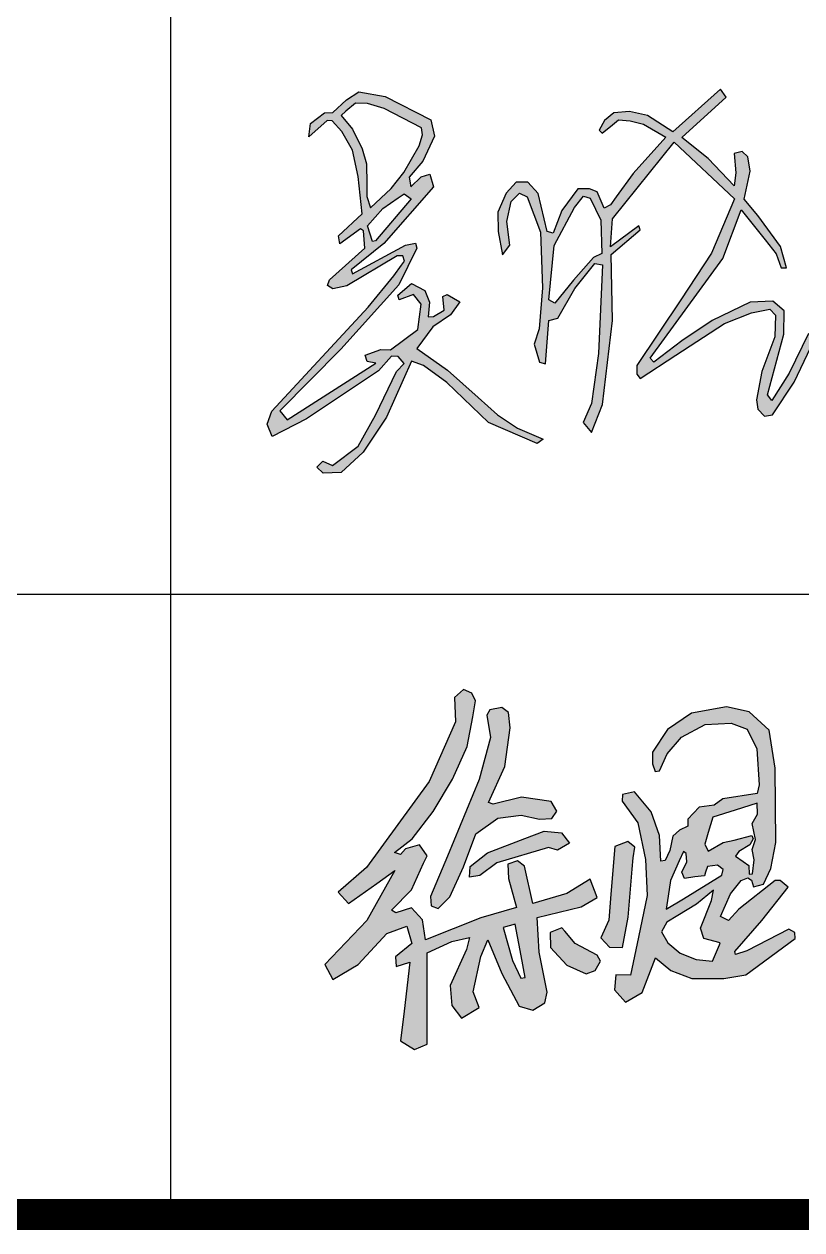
# Model space of a CAD drawing. Extents: x 1728470 to 1835391, y -157368 to 197905.
# Drawn here: x 1814034 to 1815414, y 60814 to 62953 of the extents above; entities that cross this region are included whole.
import ezdxf

# ---------------------------------------------------------------- set-up
doc = ezdxf.new("R2010")
doc.units = 0
doc.header["$LTSCALE"] = 1000
doc.header["$MEASUREMENT"] = 0
doc.layers.get('0').update_dxf_attribs({"linetype": 'CONTINUOUS'})
doc.layers.add('PP-PM-TK', color=7, linetype='CONTINUOUS')
doc.layers.add('PUB_TITLE', color=4, linetype='CONTINUOUS')

msp = doc.modelspace()

# ---------------------------------------------------------------- hatches: boundary and pattern name
h = msp.add_hatch(color=256)
h.paths.add_polyline_path([(1815752.3, 62871.8), (1815736.5, 62883.9), (1815730.6, 62867.9), (1815806.8, 62733.3), (1815784.9, 62668.4), (1815707.7, 62624.5), (1815564.4, 62514.4), (1815569.2, 62508.5), (1815581.5, 62509.1), (1815775.3, 62642.6), (1815785.4, 62633.5), (1815767.8, 62583), (1815728.4, 62519.7), (1815673.5, 62458.8), (1815624.5, 62413.6), (1815607.5, 62385.4), (1815614.4, 62375.3), (1815685.7, 62429), (1815741.2, 62470.8), (1815788.1, 62490.3), (1815816.9, 62490.3), (1815835, 62479.6), (1815840.3, 62457.3), (1815814.2, 62408.9), (1815776.9, 62364.5), (1815734.3, 62323.6), (1815700.7, 62291.2), (1815677.1, 62268.6), (1815658.7, 62239), (1815667.2, 62233.7), (1815716.7, 62267.2), (1815788.2, 62315.5), (1815858.1, 62358.5), (1815915.6, 62386.5), (1815943.2, 62398.4), (1815942.1, 62405.1), (1815898.8, 62393.5), (1815802.2, 62348.4), (1815758.2, 62313.4), (1815744.7, 62307.8), (1815746.2, 62317.9), (1815814.5, 62380.5), (1815847.3, 62430.1), (1815857.4, 62470.9), (1815847.7, 62498.1), (1815820.9, 62508.9), (1815774.6, 62504.8), (1815744, 62490.3), (1815706, 62461.9), (1815691.7, 62451.3), (1815701.5, 62472.4), (1815753, 62521.9), (1815783.6, 62575), (1815797, 62614.9), (1815801.1, 62642.9), (1815792.9, 62653.7), (1815811.6, 62678.5), (1815825.4, 62719.8), (1815824.7, 62735.9)])
h.paths.add_polyline_path([(1815599, 62873.8), (1815587.6, 62871.7), (1815585.2, 62862.6), (1815621.8, 62815.7), (1815661.4, 62740.9), (1815668.8, 62740.9), (1815665.8, 62770.5), (1815638.2, 62823.5), (1815617.9, 62862.4)], flags=17)
h.paths.add_polyline_path([(1815008.8, 62499), (1814976, 62458.1), (1814965.4, 62464.2), (1814974.9, 62560.5), (1815010.5, 62627.8), (1815026.7, 62647.6), (1815038.8, 62644.1), (1815057.2, 62605.1), (1815059.1, 62546.2), (1815044.7, 62539.2)], flags=16)
h.paths.add_polyline_path([(1814875.5, 62585.1), (1814883.3, 62543.5), (1814895.9, 62560.9), (1814891, 62602.7), (1814898.6, 62638.1), (1814913.3, 62653.3), (1814926.9, 62646.8), (1814950.3, 62584.2), (1814954.1, 62485.3), (1814948.1, 62412.7), (1814939.4, 62385), (1814948.6, 62353.4), (1814959.5, 62350.2), (1814965.5, 62427.4), (1814981.3, 62431.2), (1815011.2, 62483.9), (1815046.6, 62528.5), (1815060.2, 62526.3), (1815053.1, 62368.7), (1815041.1, 62279.8), (1815026.4, 62246.6), (1815041.1, 62228.7), (1815060.2, 62278.2), (1815078.2, 62427.4), (1815075.6, 62544.2), (1815127.1, 62588.4), (1815124.8, 62595.3), (1815074.5, 62557.9), (1815077.9, 62607.8), (1815187.3, 62743.4), (1815294.3, 62643.2), (1815253.8, 62546.5), (1815199.1, 62464.1), (1815121.5, 62347.2), (1815121.6, 62331.9), (1815127.5, 62324.3), (1815190.6, 62365.5), (1815277, 62421.9), (1815324.9, 62440.7), (1815357, 62447.5), (1815367.1, 62437), (1815366.2, 62398.3), (1815343.1, 62336.7), (1815333.4, 62286.3), (1815335.9, 62269.9), (1815347.7, 62257.3), (1815362, 62259.8), (1815400.3, 62317.8), (1815430.2, 62379.7), (1815445.6, 62420.7), (1815456.4, 62470), (1815454.7, 62482.8), (1815446.8, 62483.6), (1815426.1, 62404.1), (1815391.3, 62333.7), (1815361, 62285.1), (1815353.1, 62295.4), (1815382.1, 62402.9), (1815382.6, 62444.3), (1815362.7, 62461.7), (1815322.5, 62459.6), (1815254.9, 62427.3), (1815201.4, 62391.3), (1815151.7, 62353.6), (1815144.7, 62360.3), (1815273.6, 62537.5), (1815306.6, 62623.4), (1815348.8, 62570.6), (1815368.7, 62545.8), (1815377.6, 62520.7), (1815386.7, 62520.7), (1815376.2, 62558.6), (1815335.7, 62613.6), (1815311.5, 62642.8), (1815322.6, 62692.2), (1815318, 62717.8), (1815307.9, 62726.9), (1815293.8, 62723.7), (1815297, 62689.4), (1815293.8, 62666.1), (1815248, 62714.6), (1815201.1, 62752.2), (1815279.7, 62823.3), (1815269.7, 62837.4), (1815184.9, 62761.7), (1815140.2, 62790.7), (1815108.5, 62798.3), (1815080.3, 62795.5), (1815064.1, 62782), (1815054.6, 62765), (1815060.1, 62759.9), (1815077.9, 62774.5), (1815088.8, 62783.5), (1815109.2, 62781.2), (1815132.9, 62775.5), (1815172.9, 62752.5), (1815115.1, 62688.3), (1815084.9, 62646.4), (1815074.6, 62632.2), (1815063.2, 62626.5), (1815050.7, 62655.3), (1815037.4, 62661.1), (1815016.6, 62661.1), (1814988.2, 62622.2), (1814972.7, 62582), (1814962.1, 62585.3), (1814946.2, 62652.4), (1814927.9, 62672.4), (1814907.4, 62672.7), (1814889.6, 62653.3), (1814874.6, 62619.7)])
h.paths.add_polyline_path([(1814652.5, 62567.6), (1814643.5, 62595.4), (1814671, 62625.7), (1814698.2, 62644.6), (1814708.5, 62651.8), (1814720.8, 62643.3), (1814657.8, 62568.7)], flags=16)
h.paths.add_polyline_path([(1814642.5, 62647), (1814648.8, 62627.4), (1814685.7, 62661.7), (1814708.1, 62690.1), (1814735.1, 62736.9), (1814741, 62756.8), (1814739.2, 62769), (1814673.3, 62803.5), (1814643.7, 62812.4), (1814622.2, 62813), (1814605.4, 62798.5), (1814596.6, 62790.9), (1814617.2, 62766.9), (1814634.2, 62732), (1814641.5, 62705), (1814642.3, 62669)], flags=16)
h.paths.add_polyline_path([(1814571.7, 62782.3), (1814539.5, 62753.1), (1814542.5, 62776.9), (1814567, 62795.6), (1814582.3, 62796.1), (1814606.3, 62818.8), (1814628.1, 62832.7), (1814674.8, 62824.9), (1814755.6, 62783), (1814762.6, 62754.2), (1814741.6, 62709.7), (1814717.2, 62681.3), (1814720.7, 62664.3), (1814738.6, 62682.2), (1814754.3, 62686.6), (1814760.8, 62664.4), (1814672.5, 62564), (1814614.6, 62517.3), (1814617.1, 62510.1), (1814711, 62561.1), (1814728.8, 62564.5), (1814731.3, 62555.8), (1814699.2, 62490.4), (1814596.4, 62376.2), (1814488.2, 62266.9), (1814500.9, 62251.2), (1814658.1, 62351.5), (1814643, 62354.5), (1814639.4, 62366), (1814667.2, 62375.6), (1814684.1, 62375), (1814733.1, 62411.3), (1814738.5, 62456), (1814725.2, 62473.5), (1814699.8, 62463.8), (1814697.4, 62472.3), (1814721.6, 62492.8), (1814745.2, 62480.7), (1814753.7, 62459.6), (1814751.2, 62433.6), (1814760.9, 62434.2), (1814779.7, 62445.7), (1814777.2, 62469.9), (1814785.1, 62473.5), (1814807.5, 62460.2), (1814790.5, 62437.3), (1814759.7, 62416.1), (1814731.3, 62377.4), (1814785.7, 62339.4), (1814840.1, 62290.4), (1814874.3, 62259.8), (1814909.8, 62236.4), (1814955.2, 62216.5), (1814944.3, 62209.2), (1814858.4, 62246.1), (1814784, 62317.4), (1814742.9, 62347.6), (1814721.7, 62355.4), (1814677, 62255.7), (1814635.9, 62193.5), (1814596.9, 62157.4), (1814564.7, 62156.6), (1814553.7, 62166.8), (1814564.3, 62177.8), (1814581.2, 62170.1), (1814627, 62204.4), (1814657.5, 62259.3), (1814694.8, 62336.8), (1814708.4, 62351.1), (1814698.2, 62363.4), (1814686.3, 62363.8), (1814663, 62338), (1814535.1, 62252.9), (1814474.5, 62221.6), (1814465.6, 62243.6), (1814474.1, 62266.5), (1814644.8, 62450.9), (1814690.2, 62506.5), (1814704.1, 62525.3), (1814709.3, 62532.3), (1814706.4, 62541.7), (1814696.4, 62542.1), (1814606.8, 62489), (1814582.2, 62483.4), (1814572.5, 62489.4), (1814575.9, 62499.4), (1814638.7, 62555.7), (1814636.5, 62586.5), (1814631, 62590.1), (1814594.3, 62563.4), (1814592.1, 62577.7), (1814634.3, 62616.5), (1814626.9, 62682.6), (1814616.9, 62729.4), (1814598.1, 62762.6), (1814581, 62781.3)])
h = msp.add_hatch(color=256)
h.paths.add_polyline_path([(1815720.8, 61441.1), (1815711.8, 61447.5), (1815690.8, 61437.5), (1815659.7, 61426), (1815635.4, 61417), (1815629.2, 61409.7), (1815639, 61406.4), (1815695.6, 61413.7), (1815724.4, 61420.7)], flags=16)
h.paths.add_polyline_path([(1815753.8, 61737.8), (1815761, 61737.1), (1815771.6, 61739.4), (1815775.5, 61745.4), (1815768.8, 61755.3), (1815756.1, 61759.7), (1815732.4, 61751.8), (1815714.5, 61739.7), (1815701.6, 61718.5), (1815694, 61692), (1815691.9, 61670.8), (1815698.1, 61652.9), (1815709.2, 61635), (1815728.1, 61622.8), (1815737.7, 61620.3), (1815739.6, 61611.1), (1815732, 61597.5), (1815723.2, 61587.9), (1815724.1, 61576), (1815729.6, 61568.8), (1815745.1, 61571.4), (1815759.8, 61581.7), (1815765.5, 61588.8), (1815767.4, 61601), (1815793.2, 61596.9), (1815816.7, 61587), (1815842.5, 61580.4), (1815861.3, 61570), (1815870, 61565.3), (1815866.4, 61555.1), (1815823.1, 61522.5), (1815756.2, 61489.7), (1815739.9, 61481.7), (1815734.8, 61502.3), (1815715.9, 61524.6), (1815700.9, 61528.5), (1815689.4, 61516.1), (1815692.9, 61503.5), (1815701.2, 61498.9), (1815707.1, 61480.5), (1815710.2, 61471.2), (1815597.1, 61421.7), (1815572.4, 61410.9), (1815562.1, 61391.7), (1815571.3, 61379.1), (1815597.3, 61377.5), (1815682.2, 61387.6), (1815724, 61392.6), (1815729.8, 61387.8), (1815750.1, 61242.4), (1815765.6, 61130.5), (1815764, 61101.9), (1815762.9, 61095.6), (1815767.7, 61090.1), (1815766.7, 61079.5), (1815761.9, 61068.8), (1815770.7, 61056.3), (1815762.8, 61041.5), (1815762.6, 61032.1), (1815782, 61019.1), (1815796, 61022.5), (1815807.8, 61043.6), (1815811.5, 61073.4), (1815799.8, 61131.6), (1815791.3, 61143.4), (1815762, 61399), (1815818.9, 61405.8), (1815862.5, 61419.4), (1815862.1, 61438.5), (1815842.1, 61449.9), (1815756.5, 61422.6), (1815752, 61459.9), (1815817.9, 61489.9), (1815884.5, 61520.1), (1815904, 61548.7), (1815911.2, 61575.5), (1815887.1, 61598.6), (1815786.6, 61630.5), (1815782.4, 61643.2), (1815814.1, 61701.6), (1815832.9, 61729.7), (1815831.1, 61738.2), (1815816.6, 61744.2), (1815808.1, 61742.2), (1815773.3, 61690.9), (1815751.6, 61647.3), (1815743.3, 61645.5), (1815727.3, 61663.4), (1815723.2, 61682.8), (1815728.4, 61708.2), (1815739.5, 61726.8)])
h.paths.add_polyline_path([(1815674.5, 61606.8), (1815661.9, 61607.4), (1815644.2, 61591.1), (1815636.5, 61560.1), (1815628.6, 61528), (1815628.8, 61495.8), (1815636.5, 61472.9), (1815656.2, 61463.5), (1815671.9, 61478.2), (1815672.5, 61496.8), (1815664.5, 61521.5), (1815668.9, 61565.1), (1815677.9, 61598.1)], flags=17)
h.paths.add_polyline_path([(1815521.3, 61635.8), (1815515.6, 61654.4), (1815493, 61652.5), (1815483.9, 61633.4), (1815496.6, 61599.7), (1815493.8, 61514.5), (1815493, 61488.5), (1815487.5, 61473.1), (1815474, 61473.9), (1815480.3, 61502), (1815478.3, 61533.7), (1815460.5, 61534.1), (1815448.6, 61518.3), (1815440.6, 61472.3), (1815434.4, 61435.9), (1815430.1, 61411.3), (1815443, 61394.6), (1815459.3, 61398.2), (1815461.7, 61390.3), (1815448.6, 61377.7), (1815442.6, 61351.6), (1815445.8, 61338.5), (1815467.2, 61332.6), (1815485.8, 61346), (1815488.2, 61356.3), (1815493, 61376.9), (1815499.7, 61381.7), (1815539.4, 61354.8), (1815581.9, 61335.3), (1815617.9, 61318.8), (1815642.9, 61312.7), (1815671.9, 61311.6), (1815685.4, 61319.9), (1815691.7, 61333.8), (1815674.7, 61347.2), (1815614, 61355.2), (1815543, 61385.4), (1815523.9, 61412.8), (1815516.8, 61435.8), (1815521.6, 61466.3), (1815555.7, 61485.3), (1815570, 61500.6), (1815586.4, 61537.3), (1815613.3, 61584.6), (1815636.3, 61620.6), (1815655.4, 61650.6), (1815684.8, 61692.4), (1815679.4, 61705.9), (1815658.7, 61706.9), (1815620.8, 61652.8), (1815593.4, 61599.9), (1815580.9, 61575.9), (1815569.7, 61575.6), (1815582.2, 61598.2), (1815585.9, 61617.5), (1815568, 61622.6), (1815554.1, 61609.7), (1815544.6, 61581), (1815534.3, 61549.7), (1815530.2, 61537.3), (1815521, 61540.1), (1815526.4, 61585.4)])
h.paths.add_polyline_path([(1815253.9, 61398.5), (1815257.5, 61416.6), (1815227.3, 61391.8), (1815193.9, 61371.5), (1815174.4, 61359.7), (1815165, 61342.7), (1815176.3, 61323.3), (1815197.9, 61305.2), (1815226.4, 61293.5), (1815255.7, 61290.8), (1815267.9, 61319.7), (1815269.3, 61323), (1815239.9, 61330.9), (1815234, 61349.4)], flags=16)
h.paths.add_polyline_path([(1815335.4, 61551.8), (1815335, 61571.2), (1815295.5, 61558.6), (1815255.9, 61546.1), (1815248, 61518.8), (1815242.1, 61498.3), (1815247.7, 61486.1), (1815274.6, 61501.5), (1815293.7, 61505.5), (1815325.3, 61513.7), (1815327.5, 61507.6), (1815321.7, 61496.9), (1815302.3, 61485.4), (1815296.5, 61477.1), (1815310.2, 61467.4), (1815319.9, 61460.5), (1815320.3, 61444.8), (1815326.7, 61445.5), (1815329.6, 61470.3), (1815326, 61489), (1815331.8, 61506.6), (1815328.9, 61520.6), (1815325.9, 61535.1)], flags=16)
h.paths.add_polyline_path([(1815208.9, 61481.6), (1815204, 61485.2), (1815196.6, 61468.5), (1815181.3, 61434.1), (1815177, 61406.3), (1815173.5, 61383.1), (1815204, 61401.6), (1815272.3, 61443.2), (1815274.4, 61453.3), (1815264.2, 61461.3), (1815246.4, 61458.5), (1815243.2, 61448.7), (1815241.1, 61442.3), (1815224.4, 61440.1), (1815205.7, 61437.5), (1815200.9, 61448.9), (1815210.3, 61466.7)], flags=16)
h.paths.add_polyline_path([(1815146.5, 61555.4), (1815117.2, 61591.2), (1815095.6, 61586.3), (1815095.1, 61574.6), (1815123.3, 61536), (1815136.5, 61471.3), (1815139.9, 61407.4), (1815124.4, 61333.3), (1815110.3, 61265.9), (1815084, 61266.4), (1815081.8, 61239.9), (1815101.1, 61217.8), (1815130.5, 61234.9), (1815154.2, 61296.8), (1815181.9, 61274.2), (1815219, 61259.8), (1815275.4, 61259.8), (1815314.7, 61266.4), (1815402.1, 61331.1), (1815401.7, 61341.6), (1815390.9, 61347.6), (1815316.7, 61308.8), (1815296.1, 61302.5), (1815295, 61308), (1815343.1, 61363), (1815390, 61422.1), (1815375.3, 61433.7), (1815366.8, 61433.7), (1815302, 61383), (1815284, 61362.6), (1815270, 61369.7), (1815287.7, 61410.2), (1815306.6, 61434), (1815318.1, 61438.8), (1815324.5, 61434.5), (1815328.4, 61422.5), (1815345.9, 61427.2), (1815359.2, 61455), (1815367.7, 61501.1), (1815366.9, 61632.9), (1815356.2, 61700.6), (1815320.3, 61732.8), (1815280.5, 61741.9), (1815218.3, 61730.6), (1815175.9, 61701.7), (1815149, 61661.4), (1815149.2, 61640.7), (1815154, 61627.4), (1815161.5, 61628.3), (1815175, 61658.4), (1815200.7, 61687.9), (1815242.7, 61710.6), (1815288.9, 61712.9), (1815316.8, 61702.1), (1815334.3, 61667.7), (1815338.5, 61603.5), (1815334.7, 61588), (1815273.8, 61578.5), (1815258.7, 61567.2), (1815231.8, 61563.9), (1815211.5, 61542.5), (1815212, 61530.2), (1815196.9, 61523.1), (1815185.1, 61512.3), (1815179.9, 61486.8), (1815171.4, 61469.4), (1815163.7, 61468.2), (1815161.7, 61513.4)])
h.paths.add_polyline_path([(1815118, 61493.1), (1815105.3, 61503), (1815082.4, 61494.4), (1815075.3, 61409.4), (1815071.4, 61363.7), (1815057.4, 61332.2), (1815073.1, 61315.7), (1815096, 61315), (1815106, 61368.6), (1815113.2, 61453.7), (1815114.9, 61473.9)])
h.paths.add_polyline_path([(1814988.4, 61349.8), (1814967.8, 61341.5), (1814968.1, 61314.7), (1814997.4, 61283.8), (1815031.2, 61268.4), (1815047.6, 61274.1), (1815056.9, 61290.9), (1815050.8, 61301.6), (1815012, 61322.2), (1814993.4, 61344)])
h.paths.add_polyline_path([(1814905.5, 61356.3), (1814884.3, 61350.4), (1814901, 61291.9), (1814915.3, 61260.6), (1814923.1, 61262), (1814916, 61300.1)], flags=16)
h.paths.add_polyline_path([(1814824.3, 61439.6), (1814825.7, 61458.8), (1814856.5, 61482.7), (1814922.8, 61508.3), (1814956.8, 61521.5), (1814987.5, 61518.5), (1815001.7, 61500), (1814980.3, 61487.7), (1814964.4, 61492.4), (1814873.2, 61464.9), (1814842.8, 61442.5)], flags=17)
h.paths.add_polyline_path([(1814893.7, 61731.8), (1814882, 61740.6), (1814860.7, 61736.5), (1814855.1, 61727.2), (1814861.5, 61687.7), (1814841.7, 61612.8), (1814785.3, 61477.2), (1814755.5, 61405.3), (1814756.6, 61388.6), (1814768.9, 61384.1), (1814789.8, 61405), (1814814, 61458.1), (1814836, 61516.6), (1814874.7, 61544.4), (1814916.3, 61549.9), (1814948.8, 61542.7), (1814970.4, 61544), (1814979.6, 61556.8), (1814969.5, 61574.2), (1814916.6, 61581.7), (1814866.5, 61569.3), (1814857.9, 61572.2), (1814887.1, 61635.9), (1814896.6, 61704.9)], flags=17)
h.paths.add_polyline_path([(1814828.7, 61766.1), (1814814, 61772.9), (1814797.9, 61758.3), (1814799.6, 61715.3), (1814753.1, 61609.3), (1814641.7, 61456.8), (1814591.7, 61412.9), (1814610.1, 61392.8), (1814660.1, 61428.7), (1814692, 61451.6), (1814642.5, 61362.6), (1814567.9, 61284.6), (1814582, 61258.3), (1814626.7, 61284.6), (1814677.6, 61339.8), (1814713.6, 61353), (1814722.4, 61322.3), (1814693.4, 61298.6), (1814694.3, 61281.1), (1814718.8, 61289), (1814708.3, 61202.2), (1814701.9, 61149.5), (1814726.7, 61133.9), (1814749.6, 61143.5), (1814749.6, 61305.6), (1814793.4, 61325.8), (1814824.6, 61332.6), (1814819.1, 61311.7), (1814790.2, 61247.3), (1814793.2, 61212.3), (1814810.5, 61189.5), (1814841.8, 61208.6), (1814830.7, 61236.2), (1814844.3, 61298.8), (1814857.2, 61328.3), (1814881.8, 61268.8), (1814912.5, 61211), (1814937.1, 61203.7), (1814958, 61216.6), (1814962.3, 61235.6), (1814948.1, 61306.8), (1814944.5, 61368.2), (1815022.5, 61387.3), (1815050.8, 61403.9), (1815038.5, 61436.4), (1814997.3, 61410.6), (1814937.1, 61392.8), (1814922.3, 61459.1), (1814909.4, 61469), (1814892.2, 61462.8), (1814893.4, 61437.6), (1814907.6, 61386), (1814844.3, 61367.6), (1814746.5, 61328.3), (1814741, 61363.9), (1814721.3, 61385.4), (1814693.7, 61376.2), (1814686.3, 61381.1), (1814721.3, 61417.4), (1814742.8, 61464.7), (1814749.6, 61477.8), (1814735.5, 61497.4), (1814710.9, 61490), (1814702.3, 61480.2), (1814691.2, 61483.3), (1814722.6, 61507.9), (1814760.1, 61556.4), (1814794.5, 61613.7), (1814820.3, 61671.5), (1814830.1, 61724.3), (1814835.4, 61752.7)])

# ---------------------------------------------------------------- linework, layer by layer
for p, q in [((1814606.3, 62818.8), (1814628.1, 62832.7)), ((1814628.1, 62832.7), (1814674.8, 62824.9)), ((1814674.8, 62824.9), (1814755.6, 62783)), ((1815269.7, 62837.4), (1815184.9, 62761.7)), ((1815279.7, 62823.3), (1815269.7, 62837.4)), ((1814582.3, 62796.1), (1814606.3, 62818.8)), ((1814622.2, 62813), (1814605.4, 62798.5)), ((1814643.7, 62812.4), (1814622.2, 62813)), ((1814673.3, 62803.5), (1814643.7, 62812.4)), ((1814739.2, 62769), (1814673.3, 62803.5)), ((1815201.1, 62752.2), (1815279.7, 62823.3)), ((1814571.7, 62782.3), (1814539.5, 62753.1)), ((1814542.5, 62776.9), (1814567, 62795.6)), ((1814567, 62795.6), (1814582.3, 62796.1)), ((1814581, 62781.3), (1814571.7, 62782.3)), ((1814598.1, 62762.6), (1814581, 62781.3)), ((1814605.4, 62798.5), (1814596.6, 62790.9)), ((1814596.6, 62790.9), (1814617.2, 62766.9)), ((1814755.6, 62783), (1814762.6, 62754.2)), ((1815064.1, 62782), (1815054.6, 62765)), ((1815080.3, 62795.5), (1815064.1, 62782)), ((1815077.9, 62774.5), (1815088.8, 62783.5)), ((1815108.5, 62798.3), (1815080.3, 62795.5)), ((1815088.8, 62783.5), (1815109.2, 62781.2)), ((1815140.2, 62790.7), (1815108.5, 62798.3)), ((1815109.2, 62781.2), (1815132.9, 62775.5)), ((1815184.9, 62761.7), (1815140.2, 62790.7)), ((1814539.5, 62753.1), (1814542.5, 62776.9)), ((1814616.9, 62729.4), (1814598.1, 62762.6)), ((1814617.2, 62766.9), (1814634.2, 62732)), ((1814741, 62756.8), (1814739.2, 62769)), ((1815054.6, 62765), (1815060.1, 62759.9)), ((1815060.1, 62759.9), (1815077.9, 62774.5)), ((1815132.9, 62775.5), (1815172.9, 62752.5)), ((1814735.1, 62736.9), (1814741, 62756.8)), ((1814762.6, 62754.2), (1814741.6, 62709.7)), ((1815077.9, 62607.8), (1815187.3, 62743.4)), ((1815172.9, 62752.5), (1815115.1, 62688.3)), ((1815187.3, 62743.4), (1815294.3, 62643.2)), ((1815248, 62714.6), (1815201.1, 62752.2)), ((1814626.9, 62682.6), (1814616.9, 62729.4)), ((1814634.2, 62732), (1814641.5, 62705)), ((1814708.1, 62690.1), (1814735.1, 62736.9)), ((1815307.9, 62726.9), (1815293.8, 62723.7)), ((1815293.8, 62723.7), (1815297, 62689.4)), ((1815318, 62717.8), (1815307.9, 62726.9)), ((1815322.6, 62692.2), (1815318, 62717.8)), ((1814641.5, 62705), (1814642.3, 62669)), ((1814741.6, 62709.7), (1814717.2, 62681.3)), ((1815293.8, 62666.1), (1815248, 62714.6)), ((1814634.3, 62616.5), (1814626.9, 62682.6)), ((1814685.7, 62661.7), (1814708.1, 62690.1)), ((1814717.2, 62681.3), (1814720.7, 62664.3)), ((1814720.7, 62664.3), (1814738.6, 62682.2)), ((1814738.6, 62682.2), (1814754.3, 62686.6)), ((1814754.3, 62686.6), (1814760.8, 62664.4)), ((1815115.1, 62688.3), (1815084.9, 62646.4)), ((1815297, 62689.4), (1815293.8, 62666.1)), ((1815311.5, 62642.8), (1815322.6, 62692.2)), ((1814642.3, 62669), (1814642.5, 62647)), ((1814648.8, 62627.4), (1814685.7, 62661.7)), ((1814760.8, 62664.4), (1814672.5, 62564)), ((1814889.6, 62653.3), (1814874.6, 62619.7)), ((1814907.4, 62672.7), (1814889.6, 62653.3)), ((1814898.6, 62638.1), (1814913.3, 62653.3)), ((1814927.9, 62672.4), (1814907.4, 62672.7)), ((1814913.3, 62653.3), (1814926.9, 62646.8)), ((1814946.2, 62652.4), (1814927.9, 62672.4)), ((1814962.1, 62585.3), (1814946.2, 62652.4)), ((1815016.6, 62661.1), (1814988.2, 62622.2)), ((1815037.4, 62661.1), (1815016.6, 62661.1)), ((1815050.7, 62655.3), (1815037.4, 62661.1)), ((1815063.2, 62626.5), (1815050.7, 62655.3)), ((1814642.5, 62647), (1814648.8, 62627.4)), ((1814720.8, 62643.3), (1814657.8, 62568.7)), ((1814671, 62625.7), (1814698.2, 62644.6)), ((1814698.2, 62644.6), (1814708.5, 62651.8)), ((1814708.5, 62651.8), (1814720.8, 62643.3)), ((1814891, 62602.7), (1814898.6, 62638.1)), ((1814926.9, 62646.8), (1814950.3, 62584.2)), ((1815010.5, 62627.8), (1815026.7, 62647.6)), ((1815026.7, 62647.6), (1815038.8, 62644.1)), ((1815038.8, 62644.1), (1815057.2, 62605.1)), ((1815074.6, 62632.2), (1815063.2, 62626.5)), ((1815084.9, 62646.4), (1815074.6, 62632.2)), ((1815294.3, 62643.2), (1815253.8, 62546.5)), ((1815335.7, 62613.6), (1815311.5, 62642.8)), ((1814592.1, 62577.7), (1814634.3, 62616.5)), ((1814643.5, 62595.4), (1814671, 62625.7)), ((1814874.6, 62619.7), (1814875.5, 62585.1)), ((1814988.2, 62622.2), (1814972.7, 62582)), ((1814974.9, 62560.5), (1815010.5, 62627.8)), ((1815273.6, 62537.5), (1815306.6, 62623.4)), ((1815306.6, 62623.4), (1815348.8, 62570.6)), ((1815376.2, 62558.6), (1815335.7, 62613.6)), ((1814631, 62590.1), (1814594.3, 62563.4)), ((1814636.5, 62586.5), (1814631, 62590.1)), ((1814652.5, 62567.6), (1814643.5, 62595.4)), ((1814895.9, 62560.9), (1814891, 62602.7)), ((1815057.2, 62605.1), (1815059.1, 62546.2)), ((1815074.5, 62557.9), (1815077.9, 62607.8)), ((1815124.8, 62595.3), (1815074.5, 62557.9)), ((1815075.6, 62544.2), (1815127.1, 62588.4)), ((1815127.1, 62588.4), (1815124.8, 62595.3)), ((1814594.3, 62563.4), (1814592.1, 62577.7)), ((1814638.7, 62555.7), (1814636.5, 62586.5)), ((1814657.8, 62568.7), (1814652.5, 62567.6)), ((1814875.5, 62585.1), (1814883.3, 62543.5)), ((1814950.3, 62584.2), (1814954.1, 62485.3)), ((1814972.7, 62582), (1814962.1, 62585.3)), ((1815348.8, 62570.6), (1815368.7, 62545.8)), ((1814575.9, 62499.4), (1814638.7, 62555.7)), ((1814672.5, 62564), (1814614.6, 62517.3)), ((1814617.1, 62510.1), (1814711, 62561.1)), ((1814731.3, 62555.8), (1814699.2, 62490.4)), ((1814711, 62561.1), (1814728.8, 62564.5)), ((1814728.8, 62564.5), (1814731.3, 62555.8)), ((1814883.3, 62543.5), (1814895.9, 62560.9)), ((1814965.4, 62464.2), (1814974.9, 62560.5)), ((1815059.1, 62546.2), (1815044.7, 62539.2)), ((1815253.8, 62546.5), (1815199.1, 62464.1)), ((1815368.7, 62545.8), (1815377.6, 62520.7)), ((1815386.7, 62520.7), (1815376.2, 62558.6)), ((1814696.4, 62542.1), (1814606.8, 62489)), ((1814690.2, 62506.5), (1814704.1, 62525.3)), ((1814706.4, 62541.7), (1814696.4, 62542.1)), ((1814704.1, 62525.3), (1814709.3, 62532.3)), ((1814709.3, 62532.3), (1814706.4, 62541.7)), ((1815044.7, 62539.2), (1815008.8, 62499)), ((1815011.2, 62483.9), (1815046.6, 62528.5)), ((1815046.6, 62528.5), (1815060.2, 62526.3)), ((1815060.2, 62526.3), (1815053.1, 62368.7)), ((1815078.2, 62427.4), (1815075.6, 62544.2)), ((1815144.7, 62360.3), (1815273.6, 62537.5)), ((1814614.6, 62517.3), (1814617.1, 62510.1)), ((1814644.8, 62450.9), (1814690.2, 62506.5)), ((1815377.6, 62520.7), (1815386.7, 62520.7)), ((1814572.5, 62489.4), (1814575.9, 62499.4)), ((1814582.2, 62483.4), (1814572.5, 62489.4)), ((1814606.8, 62489), (1814582.2, 62483.4)), ((1814699.2, 62490.4), (1814596.4, 62376.2)), ((1814697.4, 62472.3), (1814721.6, 62492.8)), ((1814721.6, 62492.8), (1814745.2, 62480.7)), ((1814954.1, 62485.3), (1814948.1, 62412.7)), ((1815008.8, 62499), (1814976, 62458.1)), ((1814981.3, 62431.2), (1815011.2, 62483.9)), ((1814699.8, 62463.8), (1814697.4, 62472.3)), ((1814725.2, 62473.5), (1814699.8, 62463.8)), ((1814699.8, 62463.8), (1814699.8, 62463.8)), ((1814738.5, 62456), (1814725.2, 62473.5)), ((1814745.2, 62480.7), (1814753.7, 62459.6)), ((1814777.2, 62469.9), (1814785.1, 62473.5)), ((1814779.7, 62445.7), (1814777.2, 62469.9)), ((1814785.1, 62473.5), (1814807.5, 62460.2)), ((1814807.5, 62460.2), (1814790.5, 62437.3)), ((1814976, 62458.1), (1814965.4, 62464.2)), ((1815199.1, 62464.1), (1815121.5, 62347.2)), ((1815362.7, 62461.7), (1815322.5, 62459.6)), ((1815382.6, 62444.3), (1815362.7, 62461.7)), ((1814474.1, 62266.5), (1814644.8, 62450.9)), ((1814733.1, 62411.3), (1814738.5, 62456)), ((1814753.7, 62459.6), (1814751.2, 62433.6)), ((1814760.9, 62434.2), (1814779.7, 62445.7)), ((1815322.5, 62459.6), (1815254.9, 62427.3)), ((1815277, 62421.9), (1815324.9, 62440.7)), ((1815324.9, 62440.7), (1815357, 62447.5)), ((1815357, 62447.5), (1815367.1, 62437)), ((1815382.1, 62402.9), (1815382.6, 62444.3)), ((1814751.2, 62433.6), (1814760.9, 62434.2)), ((1814790.5, 62437.3), (1814759.7, 62416.1)), ((1814959.5, 62350.2), (1814965.5, 62427.4)), ((1814965.5, 62427.4), (1814981.3, 62431.2)), ((1815060.2, 62278.2), (1815078.2, 62427.4)), ((1815190.6, 62365.5), (1815277, 62421.9)), ((1815254.9, 62427.3), (1815201.4, 62391.3)), ((1815367.1, 62437), (1815366.2, 62398.3)), ((1814684.1, 62375), (1814733.1, 62411.3)), ((1814759.7, 62416.1), (1814731.3, 62377.4)), ((1814948.1, 62412.7), (1814939.4, 62385)), ((1815366.2, 62398.3), (1815343.1, 62336.7)), ((1815353.1, 62295.4), (1815382.1, 62402.9)), ((1815426.1, 62404.1), (1815391.3, 62333.7)), ((1814596.4, 62376.2), (1814488.2, 62266.9)), ((1814639.4, 62366), (1814667.2, 62375.6)), ((1814667.2, 62375.6), (1814684.1, 62375)), ((1814731.3, 62377.4), (1814785.7, 62339.4)), ((1814939.4, 62385), (1814948.6, 62353.4)), ((1815201.4, 62391.3), (1815151.7, 62353.6)), ((1815400.3, 62317.8), (1815430.2, 62379.7)), ((1814643, 62354.5), (1814639.4, 62366)), ((1814658.1, 62351.5), (1814643, 62354.5)), ((1814686.3, 62363.8), (1814663, 62338)), ((1814721.7, 62355.4), (1814677, 62255.7)), ((1814698.2, 62363.4), (1814686.3, 62363.8)), ((1814708.4, 62351.1), (1814698.2, 62363.4)), ((1814742.9, 62347.6), (1814721.7, 62355.4)), ((1814948.6, 62353.4), (1814959.5, 62350.2)), ((1815053.1, 62368.7), (1815041.1, 62279.8)), ((1815127.5, 62324.3), (1815190.6, 62365.5)), ((1815151.7, 62353.6), (1815144.7, 62360.3)), ((1814500.9, 62251.2), (1814658.1, 62351.5)), ((1814663, 62338), (1814535.1, 62252.9)), ((1814657.5, 62259.3), (1814694.8, 62336.8)), ((1814694.8, 62336.8), (1814708.4, 62351.1)), ((1814784, 62317.4), (1814742.9, 62347.6)), ((1814785.7, 62339.4), (1814840.1, 62290.4)), ((1815121.5, 62347.2), (1815121.6, 62331.9)), ((1815121.6, 62331.9), (1815127.5, 62324.3)), ((1815343.1, 62336.7), (1815333.4, 62286.3)), ((1815391.3, 62333.7), (1815361, 62285.1)), ((1814858.4, 62246.1), (1814784, 62317.4)), ((1815362, 62259.8), (1815400.3, 62317.8)), ((1814840.1, 62290.4), (1814874.3, 62259.8)), ((1815361, 62285.1), (1815353.1, 62295.4)), ((1815041.1, 62279.8), (1815026.4, 62246.6)), ((1815041.1, 62228.7), (1815060.2, 62278.2)), ((1815333.4, 62286.3), (1815335.9, 62269.9)), ((1815335.9, 62269.9), (1815347.7, 62257.3)), ((1814465.6, 62243.6), (1814474.1, 62266.5)), ((1814535.1, 62252.9), (1814474.5, 62221.6)), ((1814488.2, 62266.9), (1814500.9, 62251.2)), ((1814627, 62204.4), (1814657.5, 62259.3)), ((1814677, 62255.7), (1814635.9, 62193.5)), ((1814944.3, 62209.2), (1814858.4, 62246.1)), ((1814874.3, 62259.8), (1814909.8, 62236.4)), ((1815026.4, 62246.6), (1815041.1, 62228.7)), ((1815347.7, 62257.3), (1815362, 62259.8)), ((1814474.5, 62221.6), (1814465.6, 62243.6)), ((1814909.8, 62236.4), (1814955.2, 62216.5)), ((1814581.2, 62170.1), (1814627, 62204.4)), ((1814955.2, 62216.5), (1814944.3, 62209.2)), ((1814635.9, 62193.5), (1814596.9, 62157.4)), ((1814553.7, 62166.8), (1814564.3, 62177.8)), ((1814564.7, 62156.6), (1814553.7, 62166.8)), ((1814564.3, 62177.8), (1814581.2, 62170.1)), ((1814596.9, 62157.4), (1814564.7, 62156.6)), ((1814814, 61772.9), (1814797.9, 61758.3)), ((1814797.9, 61758.3), (1814799.6, 61715.3)), ((1814828.7, 61766.1), (1814814, 61772.9)), ((1814835.4, 61752.7), (1814828.7, 61766.1)), ((1814830.1, 61724.3), (1814835.4, 61752.7)), ((1814860.7, 61736.5), (1814855.1, 61727.2)), ((1814882, 61740.6), (1814860.7, 61736.5)), ((1814893.7, 61731.8), (1814882, 61740.6)), ((1815280.5, 61741.9), (1815218.3, 61730.6)), ((1815320.3, 61732.8), (1815280.5, 61741.9)), ((1815356.2, 61700.6), (1815320.3, 61732.8)), ((1814799.6, 61715.3), (1814753.1, 61609.3)), ((1814820.3, 61671.5), (1814830.1, 61724.3)), ((1814855.1, 61727.2), (1814861.5, 61687.7)), ((1814896.6, 61704.9), (1814893.7, 61731.8)), ((1815218.3, 61730.6), (1815175.9, 61701.7)), ((1815242.7, 61710.6), (1815288.9, 61712.9)), ((1815288.9, 61712.9), (1815316.8, 61702.1)), ((1814887.1, 61635.9), (1814896.6, 61704.9)), ((1815175.9, 61701.7), (1815149, 61661.4)), ((1815200.7, 61687.9), (1815242.7, 61710.6)), ((1815316.8, 61702.1), (1815334.3, 61667.7)), ((1815366.9, 61632.9), (1815356.2, 61700.6)), ((1814794.5, 61613.7), (1814820.3, 61671.5)), ((1814861.5, 61687.7), (1814841.7, 61612.8)), ((1815175, 61658.4), (1815200.7, 61687.9)), ((1815149, 61661.4), (1815149.2, 61640.7)), ((1815161.5, 61628.3), (1815175, 61658.4)), ((1815334.3, 61667.7), (1815338.5, 61603.5)), ((1814857.9, 61572.2), (1814887.1, 61635.9)), ((1815149.2, 61640.7), (1815154, 61627.4)), ((1815154, 61627.4), (1815161.5, 61628.3)), ((1815367.7, 61501.1), (1815366.9, 61632.9)), ((1814753.1, 61609.3), (1814641.7, 61456.8)), ((1814760.1, 61556.4), (1814794.5, 61613.7)), ((1814841.7, 61612.8), (1814785.3, 61477.2)), ((1815095.6, 61586.3), (1815095.1, 61574.6)), ((1815117.2, 61591.2), (1815095.6, 61586.3)), ((1815146.5, 61555.4), (1815117.2, 61591.2)), ((1815334.7, 61588), (1815273.8, 61578.5)), ((1815338.5, 61603.5), (1815334.7, 61588)), ((1814866.5, 61569.3), (1814857.9, 61572.2)), ((1814916.6, 61581.7), (1814866.5, 61569.3)), ((1814969.5, 61574.2), (1814916.6, 61581.7)), ((1814979.6, 61556.8), (1814969.5, 61574.2)), ((1815095.1, 61574.6), (1815123.3, 61536)), ((1815231.8, 61563.9), (1815211.5, 61542.5)), ((1815258.7, 61567.2), (1815231.8, 61563.9)), ((1815273.8, 61578.5), (1815258.7, 61567.2)), ((1815335, 61571.2), (1815295.5, 61558.6)), ((1815335.4, 61551.8), (1815335, 61571.2)), ((1814722.6, 61507.9), (1814760.1, 61556.4)), ((1814836, 61516.6), (1814874.7, 61544.4)), ((1814874.7, 61544.4), (1814916.3, 61549.9)), ((1814916.3, 61549.9), (1814948.8, 61542.7)), ((1814948.8, 61542.7), (1814970.4, 61544)), ((1814970.4, 61544), (1814979.6, 61556.8)), ((1815161.7, 61513.4), (1815146.5, 61555.4)), ((1815211.5, 61542.5), (1815212, 61530.2)), ((1815255.9, 61546.1), (1815248, 61518.8)), ((1815295.5, 61558.6), (1815255.9, 61546.1)), ((1815325.9, 61535.1), (1815335.4, 61551.8)), ((1814922.8, 61508.3), (1814956.8, 61521.5)), ((1814956.8, 61521.5), (1814987.5, 61518.5)), ((1815123.3, 61536), (1815136.5, 61471.3)), ((1815196.9, 61523.1), (1815185.1, 61512.3)), ((1815212, 61530.2), (1815196.9, 61523.1)), ((1815248, 61518.8), (1815242.1, 61498.3)), ((1815328.9, 61520.6), (1815325.9, 61535.1)), ((1815331.8, 61506.6), (1815328.9, 61520.6)), ((1814691.2, 61483.3), (1814722.6, 61507.9)), ((1814735.5, 61497.4), (1814710.9, 61490)), ((1814749.6, 61477.8), (1814735.5, 61497.4)), ((1814814, 61458.1), (1814836, 61516.6)), ((1814856.5, 61482.7), (1814922.8, 61508.3)), ((1815001.7, 61500), (1814980.3, 61487.7)), ((1814987.5, 61518.5), (1815001.7, 61500)), ((1815105.3, 61503), (1815082.4, 61494.4)), ((1815118, 61493.1), (1815105.3, 61503)), ((1815163.7, 61468.2), (1815161.7, 61513.4)), ((1815185.1, 61512.3), (1815179.9, 61486.8)), ((1815242.1, 61498.3), (1815247.7, 61486.1)), ((1815247.7, 61486.1), (1815274.6, 61501.5)), ((1815274.6, 61501.5), (1815293.7, 61505.5)), ((1815293.7, 61505.5), (1815325.3, 61513.7)), ((1815327.5, 61507.6), (1815321.7, 61496.9)), ((1815325.3, 61513.7), (1815327.5, 61507.6)), ((1815326, 61489), (1815331.8, 61506.6)), ((1815359.2, 61455), (1815367.7, 61501.1)), ((1814702.3, 61480.2), (1814691.2, 61483.3)), ((1814710.9, 61490), (1814702.3, 61480.2)), ((1814742.8, 61464.7), (1814749.6, 61477.8)), ((1814785.3, 61477.2), (1814755.5, 61405.3)), ((1814825.7, 61458.8), (1814856.5, 61482.7)), ((1814964.4, 61492.4), (1814873.2, 61464.9)), ((1814980.3, 61487.7), (1814964.4, 61492.4)), ((1815082.4, 61494.4), (1815075.3, 61409.4)), ((1815114.9, 61473.9), (1815118, 61493.1)), ((1815179.9, 61486.8), (1815171.4, 61469.4)), ((1815204, 61485.2), (1815196.6, 61468.5)), ((1815208.9, 61481.6), (1815204, 61485.2)), ((1815210.3, 61466.7), (1815208.9, 61481.6)), ((1815302.3, 61485.4), (1815296.5, 61477.1)), ((1815296.5, 61477.1), (1815310.2, 61467.4)), ((1815321.7, 61496.9), (1815302.3, 61485.4)), ((1815329.6, 61470.3), (1815326, 61489)), ((1814641.7, 61456.8), (1814591.7, 61412.9)), ((1814721.3, 61417.4), (1814742.8, 61464.7)), ((1814789.8, 61405), (1814814, 61458.1)), ((1814824.3, 61439.6), (1814825.7, 61458.8)), ((1814873.2, 61464.9), (1814842.8, 61442.5)), ((1814909.4, 61469), (1814892.2, 61462.8)), ((1814892.2, 61462.8), (1814893.4, 61437.6)), ((1814922.3, 61459.1), (1814909.4, 61469)), ((1814937.1, 61392.8), (1814922.3, 61459.1)), ((1815113.2, 61453.7), (1815114.9, 61473.9)), ((1815136.5, 61471.3), (1815139.9, 61407.4)), ((1815171.4, 61469.4), (1815163.7, 61468.2)), ((1815196.6, 61468.5), (1815181.3, 61434.1)), ((1815200.9, 61448.9), (1815210.3, 61466.7)), ((1815246.4, 61458.5), (1815243.2, 61448.7)), ((1815264.2, 61461.3), (1815246.4, 61458.5)), ((1815274.4, 61453.3), (1815264.2, 61461.3)), ((1815310.2, 61467.4), (1815319.9, 61460.5)), ((1815319.9, 61460.5), (1815320.3, 61444.8)), ((1815326.7, 61445.5), (1815329.6, 61470.3)), ((1815345.9, 61427.2), (1815359.2, 61455)), ((1814692, 61451.6), (1814642.5, 61362.6)), ((1814660.1, 61428.7), (1814692, 61451.6)), ((1814692, 61451.6), (1814692, 61451.6)), ((1814842.8, 61442.5), (1814824.3, 61439.6)), ((1814893.4, 61437.6), (1814907.6, 61386)), ((1815038.5, 61436.4), (1814997.3, 61410.6)), ((1815050.8, 61403.9), (1815038.5, 61436.4)), ((1815106, 61368.6), (1815113.2, 61453.7)), ((1815181.3, 61434.1), (1815177, 61406.3)), ((1815205.7, 61437.5), (1815200.9, 61448.9)), ((1815204, 61401.6), (1815272.3, 61443.2)), ((1815224.4, 61440.1), (1815205.7, 61437.5)), ((1815241.1, 61442.3), (1815224.4, 61440.1)), ((1815243.2, 61448.7), (1815241.1, 61442.3)), ((1815272.3, 61443.2), (1815274.4, 61453.3)), ((1815287.7, 61410.2), (1815306.6, 61434)), ((1815366.8, 61433.7), (1815302, 61383)), ((1815306.6, 61434), (1815318.1, 61438.8)), ((1815318.1, 61438.8), (1815324.5, 61434.5)), ((1815320.3, 61444.8), (1815326.7, 61445.5)), ((1815324.5, 61434.5), (1815328.4, 61422.5)), ((1815375.3, 61433.7), (1815366.8, 61433.7)), ((1815390, 61422.1), (1815375.3, 61433.7)), ((1814591.7, 61412.9), (1814610.1, 61392.8)), ((1814610.1, 61392.8), (1814660.1, 61428.7)), ((1814686.3, 61381.1), (1814721.3, 61417.4)), ((1815257.5, 61416.6), (1815227.3, 61391.8)), ((1815253.9, 61398.5), (1815257.5, 61416.6)), ((1815328.4, 61422.5), (1815345.9, 61427.2)), ((1815343.1, 61363), (1815390, 61422.1)), ((1814755.5, 61405.3), (1814756.6, 61388.6)), ((1814768.9, 61384.1), (1814789.8, 61405)), ((1814997.3, 61410.6), (1814937.1, 61392.8)), ((1815022.5, 61387.3), (1815050.8, 61403.9)), ((1815075.3, 61409.4), (1815071.4, 61363.7)), ((1815139.9, 61407.4), (1815124.4, 61333.3)), ((1815177, 61406.3), (1815173.5, 61383.1)), ((1815173.5, 61383.1), (1815204, 61401.6)), ((1815227.3, 61391.8), (1815193.9, 61371.5)), ((1815234, 61349.4), (1815253.9, 61398.5)), ((1815270, 61369.7), (1815287.7, 61410.2)), ((1814693.7, 61376.2), (1814686.3, 61381.1)), ((1814721.3, 61385.4), (1814693.7, 61376.2)), ((1814741, 61363.9), (1814721.3, 61385.4)), ((1814756.6, 61388.6), (1814768.9, 61384.1)), ((1814907.6, 61386), (1814844.3, 61367.6)), ((1814944.5, 61368.2), (1815022.5, 61387.3)), ((1815193.9, 61371.5), (1815174.4, 61359.7)), ((1815284, 61362.6), (1815270, 61369.7)), ((1815302, 61383), (1815284, 61362.6)), ((1814642.5, 61362.6), (1814567.9, 61284.6)), ((1814677.6, 61339.8), (1814713.6, 61353)), ((1814713.6, 61353), (1814722.4, 61322.3)), ((1814746.5, 61328.3), (1814741, 61363.9)), ((1814844.3, 61367.6), (1814746.5, 61328.3)), ((1814905.5, 61356.3), (1814884.3, 61350.4)), ((1814884.3, 61350.4), (1814901, 61291.9)), ((1814916, 61300.1), (1814905.5, 61356.3)), ((1814948.1, 61306.8), (1814944.5, 61368.2)), ((1814988.4, 61349.8), (1814967.8, 61341.5)), ((1814993.4, 61344), (1814988.4, 61349.8)), ((1815071.4, 61363.7), (1815057.4, 61332.2)), ((1815096, 61315), (1815106, 61368.6)), ((1815174.4, 61359.7), (1815165, 61342.7)), ((1815239.9, 61330.9), (1815234, 61349.4)), ((1815295, 61308), (1815343.1, 61363)), ((1815390.9, 61347.6), (1815316.7, 61308.8)), ((1815401.7, 61341.6), (1815390.9, 61347.6)), ((1814626.7, 61284.6), (1814677.6, 61339.8)), ((1814793.4, 61325.8), (1814824.6, 61332.6)), ((1814824.6, 61332.6), (1814819.1, 61311.7)), ((1814844.3, 61298.8), (1814857.2, 61328.3)), ((1814857.2, 61328.3), (1814881.8, 61268.8)), ((1814967.8, 61341.5), (1814968.1, 61314.7)), ((1815012, 61322.2), (1814993.4, 61344)), ((1815057.4, 61332.2), (1815073.1, 61315.7)), ((1815124.4, 61333.3), (1815110.3, 61265.9)), ((1815165, 61342.7), (1815176.3, 61323.3)), ((1815269.3, 61323), (1815239.9, 61330.9)), ((1815314.7, 61266.4), (1815402.1, 61331.1)), ((1815402.1, 61331.1), (1815401.7, 61341.6)), ((1814722.4, 61322.3), (1814693.4, 61298.6)), ((1814749.6, 61305.6), (1814793.4, 61325.8)), ((1814749.6, 61143.5), (1814749.6, 61305.6)), ((1814819.1, 61311.7), (1814790.2, 61247.3)), ((1814962.3, 61235.6), (1814948.1, 61306.8)), ((1814968.1, 61314.7), (1814997.4, 61283.8)), ((1815050.8, 61301.6), (1815012, 61322.2)), ((1815073.1, 61315.7), (1815096, 61315)), ((1815176.3, 61323.3), (1815197.9, 61305.2)), ((1815197.9, 61305.2), (1815226.4, 61293.5)), ((1815255.7, 61290.8), (1815267.9, 61319.7)), ((1815267.9, 61319.7), (1815269.3, 61323)), ((1815296.1, 61302.5), (1815295, 61308)), ((1815316.7, 61308.8), (1815296.1, 61302.5)), ((1814567.9, 61284.6), (1814582, 61258.3)), ((1814582, 61258.3), (1814626.7, 61284.6)), ((1814693.4, 61298.6), (1814694.3, 61281.1)), ((1814694.3, 61281.1), (1814718.8, 61289)), ((1814718.8, 61289), (1814708.3, 61202.2)), ((1814830.7, 61236.2), (1814844.3, 61298.8)), ((1814901, 61291.9), (1814915.3, 61260.6)), ((1814923.1, 61262), (1814916, 61300.1)), ((1814997.4, 61283.8), (1815031.2, 61268.4)), ((1815047.6, 61274.1), (1815056.9, 61290.9)), ((1815056.9, 61290.9), (1815050.8, 61301.6)), ((1815130.5, 61234.9), (1815154.2, 61296.8)), ((1815154.2, 61296.8), (1815181.9, 61274.2)), ((1815226.4, 61293.5), (1815255.7, 61290.8)), ((1814881.8, 61268.8), (1814912.5, 61211)), ((1814915.3, 61260.6), (1814923.1, 61262)), ((1815031.2, 61268.4), (1815047.6, 61274.1)), ((1815084, 61266.4), (1815081.8, 61239.9)), ((1815110.3, 61265.9), (1815084, 61266.4)), ((1815181.9, 61274.2), (1815219, 61259.8)), ((1815275.4, 61259.8), (1815314.7, 61266.4)), ((1814790.2, 61247.3), (1814793.2, 61212.3)), ((1815219, 61259.8), (1815275.4, 61259.8)), ((1814841.8, 61208.6), (1814830.7, 61236.2)), ((1814958, 61216.6), (1814962.3, 61235.6)), ((1815081.8, 61239.9), (1815101.1, 61217.8)), ((1815101.1, 61217.8), (1815130.5, 61234.9)), ((1814708.3, 61202.2), (1814701.9, 61149.5)), ((1814793.2, 61212.3), (1814810.5, 61189.5)), ((1814810.5, 61189.5), (1814841.8, 61208.6)), ((1814912.5, 61211), (1814937.1, 61203.7)), ((1814937.1, 61203.7), (1814958, 61216.6)), ((1814701.9, 61149.5), (1814726.7, 61133.9)), ((1814726.7, 61133.9), (1814749.6, 61143.5))]:
    msp.add_line(p, q)
at = {"layer": 'PP-PM-TK', "color": 4, "const_width": 22}
msp.add_lwpolyline([(1810224.8, 60841.5), (1816274.8, 60841.5)], dxfattribs=at)
at = {"layer": 'PUB_TITLE', "color": 4}
for p, q in [((1814294.8, 60841.5), (1814294.8, 68541.5)), ((1810224.8, 61941.5), (1816274.8, 61941.5)), ((1810224.8, 60841.5), (1816274.8, 60841.5))]:
    msp.add_line(p, q, dxfattribs=at)
at = {"layer": 'PUB_TITLE', "color": 4, "const_width": 55}
msp.add_lwpolyline([(1810224.8, 60841.5), (1816274.8, 60841.5)], dxfattribs=at)

doc.saveas('drawing.dxf')
